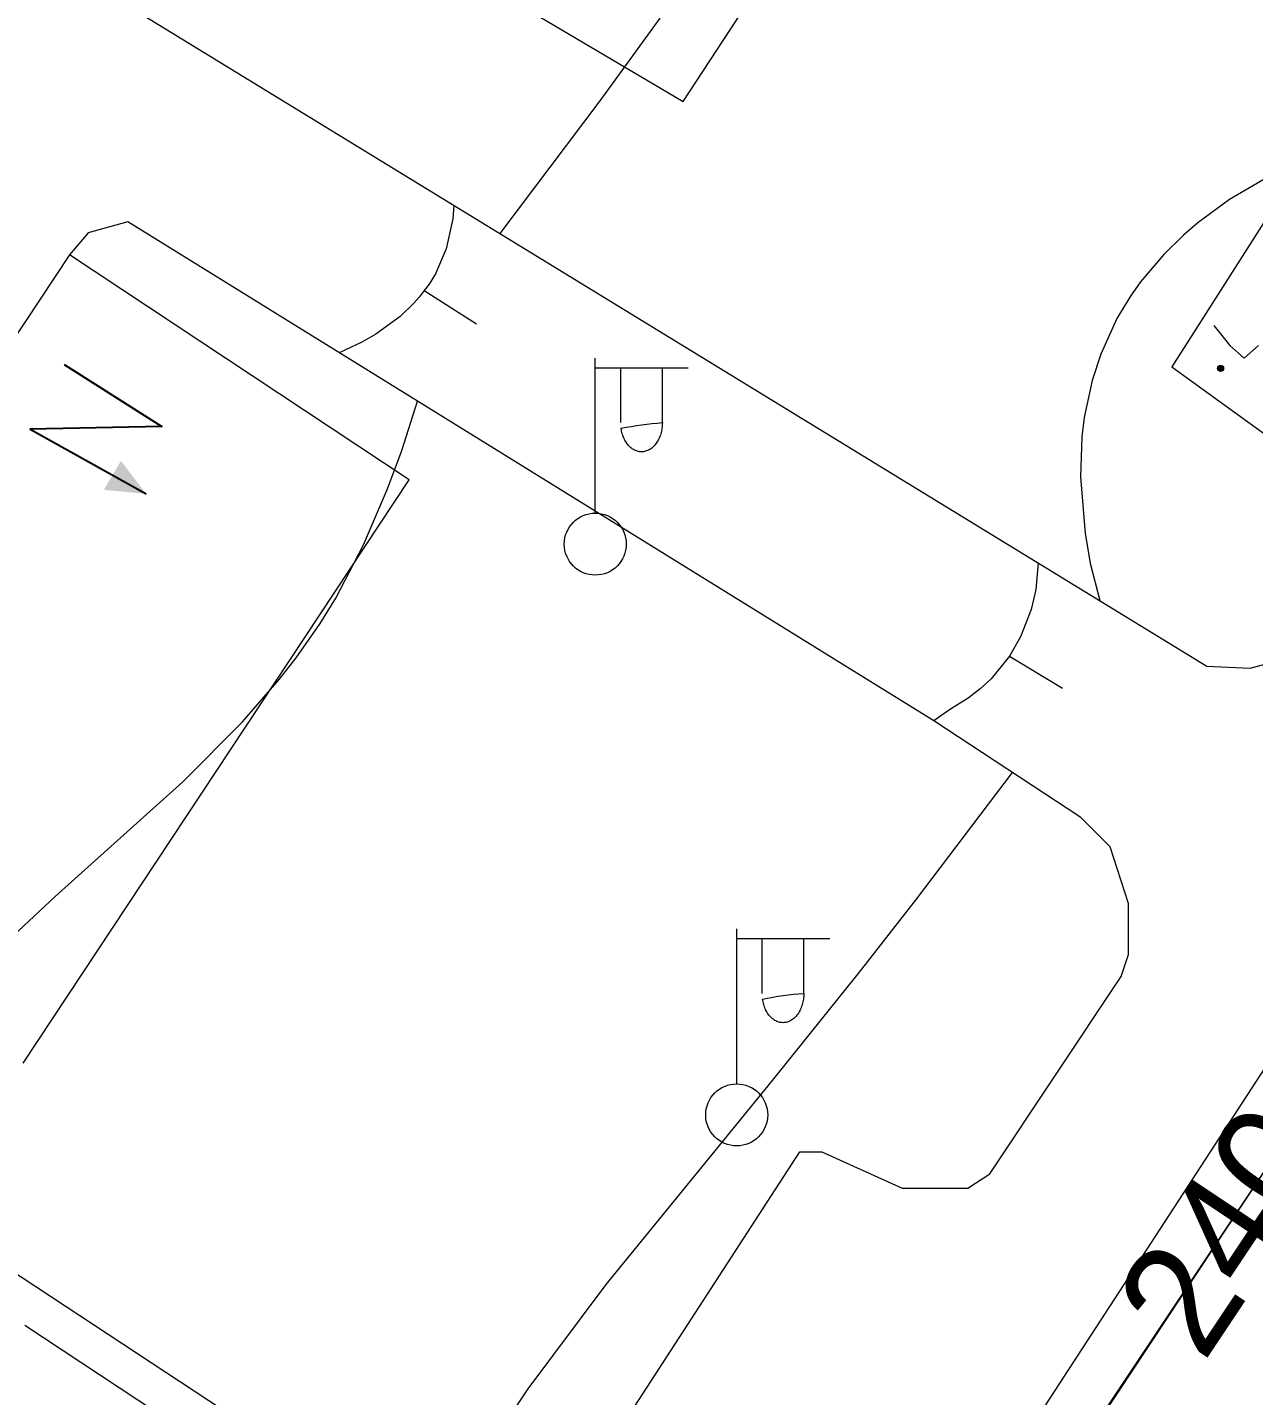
# Model space of a CAD drawing. Extents: x 1000 to 4000, y -5000 to -1000.
# Drawn here: x 1312.47 to 1352.01, y -4308.93 to -4264.8 of the extents above; entities that cross this region are included whole.
import ezdxf
from ezdxf.enums import TextEntityAlignment as Align

# ---------------------------------------------------------------- set-up
doc = ezdxf.new("R2010")
doc.units = 0
doc.header["$MEASUREMENT"] = 0
for name, color, linetype in [('16', 7, 'CONTINUOUS'), ('СЛОЙ_16', 7, 'CONTINUOUS'), ('СЛОЙ_24', 7, 'CONTINUOUS'), ('СЛОЙ_3', 7, 'CONTINUOUS'), ('СЛОЙ_41', 7, 'CONTINUOUS'), ('СЛОЙ_50', 7, 'CONTINUOUS')]:
    doc.layers.add(name, color=color, linetype=linetype)
doc.styles.add('STYLE-CHAR_FAST_FONT', font='CHAR_FAST_FONT.shx')

# ---------------------------------------------------------------- blocks, each defined once
blk = doc.blocks.new('112_2')
at = {"layer": '16', "color": 121, "linetype": 'Continuous'}
blk.add_lwpolyline([(1.171, -1.947), (-1.974, 0.052), (2.276, 0.138), (-1.465, 2.221)], dxfattribs=at)
blk.add_solid([(-1.465, 2.221), (-0.657, 1.158), (-0.104, 2.094)], dxfattribs=at)

msp = doc.modelspace()

# ---------------------------------------------------------------- linework, layer by layer
at = {"layer": 'СЛОЙ_16', "color": 253, "linetype": 'Continuous', "lineweight": 0}
for points in [[(1313.819, -4272.137), (1303.765, -4287.33)], [(1312.326, -4298.211), (1324.78, -4279.39), (1313.819, -4272.137)]]:
    msp.add_lwpolyline(points, dxfattribs=at)
at = {"layer": 'СЛОЙ_24', "color": 253, "linetype": 'Continuous', "lineweight": 0}
msp.add_line((1311.585, -4361.105), (1373.354, -4266.082), dxfattribs=at)
for points in [[(1408.074, -4170.879), (1405.474, -4177.819), (1398.384, -4193.626), (1390.33, -4211.298), (1378.731, -4230.367), (1371.487, -4241.201), (1356.65, -4264.333), (1349.366, -4275.745), (1353.104, -4278.443), (1354.76, -4276.176)], [(1333.615, -4267.19), (1342.066, -4254.283), (1340.847, -4253.114)], [(1321.16, -4259.829), (1333.615, -4267.19)], [(1312.987, -4262.432), (1350.499, -4285.403), (1351.892, -4285.467), (1354.378, -4284.789), (1355.808, -4283.68), (1356.532, -4282.714), (1357.98, -4280.301), (1359.187, -4277.646), (1359.107, -4275.495), (1358.805, -4274.517)], [(1341.69, -4287.17), (1315.709, -4271.069), (1314.424, -4271.424), (1313.819, -4272.137)], [(1328.025, -4315.485), (1337.375, -4301.066), (1338.081, -4301.066), (1340.672, -4302.243), (1341.614, -4302.243), (1342.792, -4302.243), (1343.499, -4301.772), (1347.738, -4295.414), (1347.974, -4294.708), (1347.974, -4293.06), (1347.378, -4291.229), (1346.436, -4290.287), (1341.69, -4287.17)], [(1360.498, -4304.429), (1353.46, -4300.014), (1344.951, -4312.783), (1351.929, -4317.704)], [(1309.039, -4302.984), (1328.025, -4315.485)], [(1312.381, -4306.662), (1323.312, -4313.88)]]:
    msp.add_lwpolyline(points, dxfattribs=at)
at = {"layer": 'СЛОЙ_3', "color": 253, "linetype": 'Continuous', "lineweight": 0}
for p, q in [((1330.778, -4280.466), (1330.778, -4275.466)), ((1330.778, -4278.466), (1330.778, -4275.466)), ((1330.778, -4275.78), (1333.778, -4275.78)), ((1331.599, -4277.548), (1331.599, -4275.78)), ((1332.941, -4277.548), (1332.941, -4275.78)), ((1335.338, -4298.877), (1335.338, -4293.877)), ((1335.338, -4296.877), (1335.338, -4293.877)), ((1335.338, -4294.191), (1338.338, -4294.191)), ((1336.159, -4295.959), (1336.159, -4294.191)), ((1337.501, -4295.959), (1337.501, -4294.191))]:
    msp.add_line(p, q, dxfattribs=at)
for points in [[(1332.941, -4277.548, -0.035191), (1332.928, -4277.732, -0.036545), (1332.89, -4277.909, -0.03934), (1332.828, -4278.072, -0.0437), (1332.745, -4278.215, -0.049642), (1332.643, -4278.332, -0.056748), (1332.527, -4278.419, -0.0637), (1332.401, -4278.473, -0.068204), (1332.27, -4278.491, -0.068204), (1332.139, -4278.473, -0.0637), (1332.013, -4278.419, -0.056748), (1331.897, -4278.332, -0.049642), (1331.795, -4278.215, -0.0437), (1331.712, -4278.072, -0.03934), (1331.65, -4277.909, -0.036545), (1331.612, -4277.732, -0.035191)], [(1337.501, -4295.959, -0.035191), (1337.488, -4296.143, -0.036545), (1337.45, -4296.32, -0.03934), (1337.388, -4296.483, -0.0437), (1337.305, -4296.626, -0.049642), (1337.203, -4296.743, -0.056748), (1337.087, -4296.83, -0.0637), (1336.961, -4296.884, -0.068204), (1336.83, -4296.902, -0.068204), (1336.699, -4296.884, -0.0637), (1336.573, -4296.83, -0.056748), (1336.457, -4296.743, -0.049642), (1336.355, -4296.626, -0.0437), (1336.272, -4296.483, -0.03934), (1336.21, -4296.32, -0.036545), (1336.172, -4296.143, -0.035191)]]:
    msp.add_lwpolyline(points, format="xyb", close=True, dxfattribs=at)
for centre in [(1330.778, -4281.466), (1335.338, -4299.877)]:
    msp.add_circle(centre, 1, dxfattribs=at)
at = {"layer": 'СЛОЙ_41', "color": 253, "linetype": 'Continuous', "lineweight": 0}
for p, q in [((1350.728, -4274.41), (1351.238, -4275.06)), ((1351.238, -4275.06), (1351.698, -4275.47)), ((1352.168, -4275.06), (1351.698, -4275.47))]:
    msp.add_line(p, q, dxfattribs=at)
msp.add_circle((1350.942, -4275.798), 0.0976, dxfattribs=at)
for points in [[(1350.846, -4275.817), (1350.844, -4275.798), (1350.846, -4275.779)], [(1350.851, -4275.835), (1350.846, -4275.779), (1350.851, -4275.761)], [(1350.846, -4275.817), (1350.846, -4275.779), (1350.851, -4275.835)], [(1350.86, -4275.852), (1350.851, -4275.761), (1350.86, -4275.744)], [(1350.851, -4275.835), (1350.851, -4275.761), (1350.86, -4275.852)], [(1350.873, -4275.867), (1350.86, -4275.744), (1350.873, -4275.729)], [(1350.86, -4275.852), (1350.86, -4275.744), (1350.873, -4275.867)], [(1350.887, -4275.879), (1350.873, -4275.729), (1350.887, -4275.717)], [(1350.873, -4275.867), (1350.873, -4275.729), (1350.887, -4275.879)], [(1350.904, -4275.888), (1350.887, -4275.717), (1350.904, -4275.708)], [(1350.887, -4275.879), (1350.887, -4275.717), (1350.904, -4275.888)], [(1350.923, -4275.894), (1350.904, -4275.708), (1350.923, -4275.702)], [(1350.904, -4275.888), (1350.904, -4275.708), (1350.923, -4275.894)], [(1350.942, -4275.896), (1350.923, -4275.702), (1350.942, -4275.7)], [(1350.923, -4275.894), (1350.923, -4275.702), (1350.942, -4275.896)]]:
    msp.add_solid(points, dxfattribs=at)
at = {"layer": 'СЛОЙ_41', "color": 253, "linetype": 'Continuous', "lineweight": 0, "extrusion": (0, 0, -1)}
for points in [[(-1350.942, -4275.896), (-1350.942, -4275.7), (-1350.961, -4275.894)], [(-1350.961, -4275.894), (-1350.942, -4275.7), (-1350.961, -4275.702)], [(-1350.961, -4275.894), (-1350.961, -4275.702), (-1350.979, -4275.888)], [(-1350.979, -4275.888), (-1350.961, -4275.702), (-1350.979, -4275.708)], [(-1350.979, -4275.888), (-1350.979, -4275.708), (-1350.996, -4275.879)], [(-1350.996, -4275.879), (-1350.979, -4275.708), (-1350.996, -4275.717)], [(-1350.996, -4275.879), (-1350.996, -4275.717), (-1351.011, -4275.867)], [(-1351.011, -4275.867), (-1350.996, -4275.717), (-1351.011, -4275.729)], [(-1351.011, -4275.867), (-1351.011, -4275.729), (-1351.023, -4275.852)], [(-1351.023, -4275.852), (-1351.011, -4275.729), (-1351.023, -4275.744)], [(-1351.023, -4275.852), (-1351.023, -4275.744), (-1351.032, -4275.835)], [(-1351.032, -4275.835), (-1351.023, -4275.744), (-1351.032, -4275.761)], [(-1351.032, -4275.835), (-1351.032, -4275.761), (-1351.037, -4275.817)], [(-1351.037, -4275.817), (-1351.032, -4275.761), (-1351.037, -4275.779)], [(-1351.037, -4275.817), (-1351.037, -4275.779), (-1351.039, -4275.798)]]:
    msp.add_solid(points, dxfattribs=at)
at = {"layer": 'СЛОЙ_50', "color": 253, "linetype": 'Continuous', "lineweight": 0}
msp.add_line((1344.135, -4285.077), (1345.847, -4286.111), dxfattribs=at)
for points in [[(1384.898, -4258.31), (1378.36, -4264.45), (1375.505, -4267.945), (1371.352, -4273.328), (1369.783, -4275.483), (1366.725, -4279.865), (1363.766, -4284.285), (1358.11, -4292.959), (1353.281, -4300.279), (1347.09, -4309.636), (1344.059, -4314.32), (1339.539, -4321.576), (1337.276, -4325.379), (1333.218, -4332.251), (1330.981, -4335.691), (1329.36, -4337.938), (1328.502, -4339.039), (1327.148, -4340.657), (1325.201, -4342.734), (1324.16, -4343.733), (1322.508, -4345.174), (1321.371, -4346.05)], [(1327.707, -4271.446), (1330.936, -4267.171), (1332.872, -4264.499)], [(1356.493, -4267.957), (1355.247, -4268.359), (1354.299, -4268.73), (1352.979, -4269.335), (1351.226, -4270.352), (1350.208, -4271.103), (1349.744, -4271.5), (1349.106, -4272.124), (1348.361, -4273.007), (1348.033, -4273.471), (1347.599, -4274.194), (1347.075, -4275.339), (1346.798, -4276.192), (1346.547, -4277.386), (1346.472, -4278.008), (1346.424, -4279.3), (1346.57, -4281.125), (1346.734, -4282.081), (1347.049, -4283.29)], [(1326.22, -4270.535), (1326.19, -4270.97), (1325.971, -4271.946), (1325.621, -4272.747), (1325.419, -4273.079), (1325.261, -4273.288), (1325.104, -4273.498), (1324.928, -4273.697), (1324.486, -4274.123), (1323.701, -4274.698), (1323.254, -4274.957), (1322.525, -4275.293)], [(1325.261, -4273.288), (1326.948, -4274.363)], [(1306.13, -4300.996), (1307.937, -4298.502), (1308.965, -4297.22), (1310.35, -4295.696), (1311.327, -4294.721), (1313.361, -4292.837), (1317.48, -4289.132), (1319.406, -4287.196), (1320.587, -4285.836), (1321.137, -4285.129), (1321.905, -4284.028), (1322.408, -4283.206), (1323.307, -4281.487), (1324.081, -4279.683), (1324.541, -4278.442), (1325.047, -4276.856)], [(1345.054, -4282.069), (1344.98, -4282.928), (1344.828, -4283.574), (1344.487, -4284.462), (1344.135, -4285.077), (1343.541, -4285.807), (1343.19, -4286.133), (1342.805, -4286.434), (1342.236, -4286.795), (1341.955, -4286.988), (1341.69, -4287.17)], [(1344.224, -4288.834), (1341.125, -4292.923), (1339.284, -4295.274), (1336.478, -4298.763), (1331.118, -4305.346), (1328.607, -4308.708), (1327.062, -4311.012), (1326.339, -4312.188), (1325.441, -4313.784)]]:
    msp.add_lwpolyline(points, dxfattribs=at)

# ---------------------------------------------------------------- block references
at = {"layer": 'СЛОЙ_16', "color": 253, "linetype": 'Continuous', "lineweight": 0, "rotation": 180}
msp.add_blockref('112_2', (1314.827, -4277.623), dxfattribs=at)

# ---------------------------------------------------------------- texts
at = {"layer": 'СЛОЙ_50', "color": 253, "linetype": 'Continuous', "lineweight": 0, "style": 'STYLE-CHAR_FAST_FONT'}
msp.add_text('240', height=3.6, rotation=56.3221, dxfattribs=at).set_placement((1351.114, -4303.565), align=Align.MIDDLE_CENTER)

doc.saveas('drawing.dxf')
